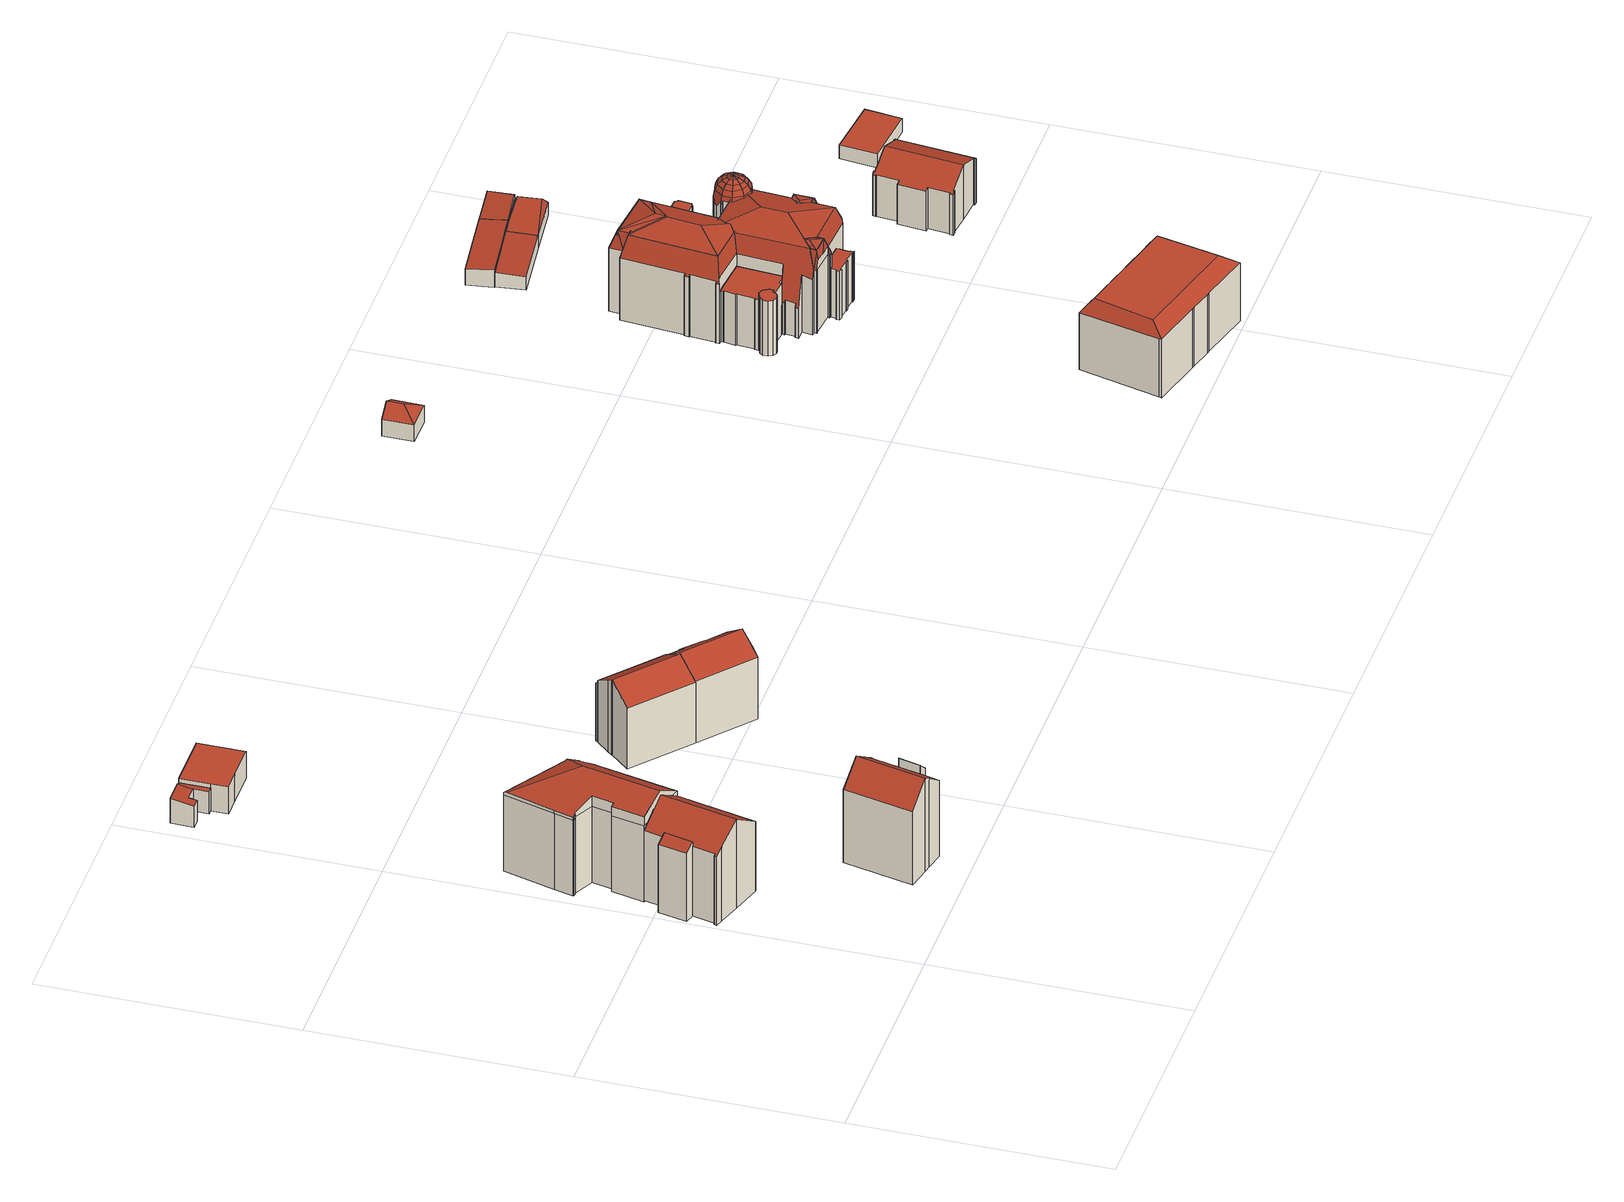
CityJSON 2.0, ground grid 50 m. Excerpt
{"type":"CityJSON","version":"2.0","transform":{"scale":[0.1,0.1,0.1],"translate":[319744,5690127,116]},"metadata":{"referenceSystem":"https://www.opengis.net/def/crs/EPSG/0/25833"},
"CityObjects":{
"building1":{"type":"Building","attributes":{"Gemeindeschluessel":14713000,"Geometrietyp2DReferenz":"3000","function":"31001_9998","roofType":"9999"},"children":["building1-1","building1-2"]},
"building1-1":{"type":"BuildingPart","attributes":{"Dachtyp_tdc":"tdcFreeFormRoof","Dachneigung":34.03,"QualitaetDacherkennung":52,"Geometrietyp2DReferenz":"3000","roofType":"5000","measuredHeight":19.31},"parents":["building1"],"geometry":[{"type":"MultiSurface","lod":"2","boundaries":[[[0,1,2,3]],[[1,4,5,2]],[[6,7,8,9]],[[7,10,11,8]],[[10,12,13,11]],[[12,14,15,13]],[[14,16,17,15]],[[16,18,19,17]],[[18,20,21,19]],[[20,0,3,21]],[[16,14,12,10]],[[10,7,6,22,4,1,0,20,18,16]],[[3,2,5,23,9,8,11,13,15,17,19,21]],[[23,5,4,22]],[[6,9,23,22]]],"semantics":{"surfaces":[{"type":"WallSurface"},{"type":"RoofSurface"},{"type":"GroundSurface"},{"type":"ClosureSurface"}],"values":[0,0,0,0,0,0,0,0,0,0,1,1,2,3,3]}}]},
"building1-2":{"type":"BuildingPart","attributes":{"Dachtyp_tdc":"tdcPolyFlatRoof","Dachneigung":33.92,"QualitaetDacherkennung":38,"Geometrietyp2DReferenz":"3000","roofType":"2100","measuredHeight":16.21},"parents":["building1"],"geometry":[{"type":"MultiSurface","lod":"2","boundaries":[[[24,5,4]],[[24,25,26,5]],[[25,27,28,26]],[[27,29,6,9,28]],[[30,29,27,25,24]],[[5,26,28,9,23]],[[22,6,29,30]],[[22,23,9,6]],[[4,22,30,24]],[[4,5,23,22]]],"semantics":{"surfaces":[{"type":"WallSurface"},{"type":"RoofSurface"},{"type":"GroundSurface"},{"type":"ClosureSurface"}],"values":[0,0,0,0,1,2,0,3,0,3]}}]},
"building2":{"type":"Building","attributes":{"Dachtyp_tdc":"tdcFreeFormRoof","Gemeindeschluessel":14713000,"Dachneigung":17.19,"QualitaetDacherkennung":21,"Geometrietyp2DReferenz":"3000","function":"31001_9998","roofType":"5000","measuredHeight":20.51},"geometry":[{"type":"MultiSurface","lod":"2","boundaries":[[[31,32,33,34]],[[32,35,36,33]],[[35,37,38,36]],[[37,39,40,38]],[[39,41,42,40]],[[41,43,44,42]],[[43,45,46,44]],[[45,47,48,46]],[[47,49,50,48]],[[49,51,52,50]],[[51,53,54,52]],[[53,55,56,54]],[[55,57,58,56]],[[57,59,60,58]],[[59,61,62,60]],[[61,63,64,62]],[[63,65,66,64]],[[65,31,34,66]],[[67,68,69,70,71,72]],[[70,73,74,75,76,77,78,79,80,81,82,71]],[[45,43,83,84,72,71,82,49,47]],[[37,67,72,84,39]],[[39,84,83,41]],[[41,83,43]],[[51,81,80,53]],[[49,82,81,51]],[[53,80,79,55]],[[55,79,78,57]],[[57,78,77,59]],[[59,77,76,61]],[[61,76,75,63]],[[65,74,73,31]],[[63,75,74,65]],[[31,73,70,69,32]],[[32,69,68,35]],[[35,68,67,37]],[[34,33,36,38,40,42,44,46,48,50,52,54,56,58,60,62,64,66]]],"semantics":{"surfaces":[{"type":"WallSurface"},{"type":"RoofSurface"},{"type":"GroundSurface"}],"values":[0,0,0,0,0,0,0,0,0,0,0,0,0,0,0,0,0,0,1,1,1,0,0,0,0,0,0,0,0,0,0,0,0,0,0,0,2]}}]},
"building3":{"type":"Building","attributes":{"Gemeindeschluessel":14713000,"Geometrietyp2DReferenz":"3000","function":"31001_9998","roofType":"9999"},"children":["building3-1","building3-2"]},
"building3-1":{"type":"BuildingPart","attributes":{"Dachtyp_tdc":"tdcGableRoof","Dachneigung":42.73,"QualitaetDacherkennung":74,"Geometrietyp2DReferenz":"3000","roofType":"3100","measuredHeight":20.35},"parents":["building3"],"geometry":[{"type":"MultiSurface","lod":"2","boundaries":[[[85,86,87,88]],[[86,89,90,87]],[[89,91,92,90]],[[91,93,94,92]],[[93,95,96,94]],[[95,97,98,96]],[[99,100,101,102]],[[100,103,104,101]],[[103,105,106,104]],[[105,107,108,106]],[[107,109,110,108]],[[109,111,112,110]],[[111,85,88,112]],[[107,105,103,100,99,97,95,93,91,89,86]],[[86,85,111,109,107]],[[88,87,90,92,94,96,98,102,101,104,106,108,110,112]],[[99,102,98,97]]],"semantics":{"surfaces":[{"type":"WallSurface"},{"type":"RoofSurface"},{"type":"GroundSurface"},{"type":"ClosureSurface"}],"values":[0,0,0,0,0,0,0,0,0,0,0,0,0,1,1,2,3]}}]},
"building3-2":{"type":"BuildingPart","attributes":{"Dachtyp_tdc":"tdcPolyFlatRoof","Dachneigung":42.06,"QualitaetDacherkennung":46,"Geometrietyp2DReferenz":"3000","roofType":"2100","measuredHeight":18.5},"parents":["building3"],"geometry":[{"type":"MultiSurface","lod":"2","boundaries":[[[113,114,101,115]],[[114,116,99,102,101]],[[117,98,97]],[[117,118,119,98]],[[118,113,115,119]],[[118,117,116,114,113]],[[115,101,102,98,119]],[[97,99,116,117]],[[97,98,102,99]]],"semantics":{"surfaces":[{"type":"WallSurface"},{"type":"RoofSurface"},{"type":"GroundSurface"},{"type":"ClosureSurface"}],"values":[0,0,0,0,0,1,2,0,3]}}]},
"building4":{"type":"Building","attributes":{"Gemeindeschluessel":14713000,"Geometrietyp2DReferenz":"3000","function":"31001_9998","roofType":"9999"},"children":["building4-1","building4-2","building4-3"]},
"building4-1":{"type":"BuildingPart","attributes":{"Dachtyp_tdc":"tdcPolyFlatRoof","Dachneigung":9.35,"QualitaetDacherkennung":81,"Geometrietyp2DReferenz":"3000","roofType":"2100","measuredHeight":5.27},"parents":["building4"],"geometry":[{"type":"MultiSurface","lod":"2","boundaries":[[[120,121,122,123,124]],[[125,126,127,128]],[[126,129,130,127]],[[129,131,132,130]],[[131,120,124,132]],[[131,129,126,125,133,121,120]],[[124,123,128,127,130,132]],[[133,122,121]],[[125,128,123,122,133]]],"semantics":{"surfaces":[{"type":"WallSurface"},{"type":"RoofSurface"},{"type":"GroundSurface"},{"type":"ClosureSurface"}],"values":[0,0,0,0,0,1,2,0,3]}}]},
"building4-2":{"type":"BuildingPart","attributes":{"Dachtyp_tdc":"tdcPolyFlatRoof","Dachneigung":0,"QualitaetDacherkennung":52,"Geometrietyp2DReferenz":"3000","roofType":"1000","measuredHeight":5.91},"parents":["building4"],"geometry":[{"type":"MultiSurface","lod":"2","boundaries":[[[134,135,136,137]],[[135,138,139,136]],[[138,140,141,142,139]],[[143,144,145,146,147]],[[144,148,149,145]],[[148,150,151,149]],[[150,152,153,151]],[[152,134,137,153]],[[152,150,148,144,143,140,138,135,134]],[[137,136,139,142,146,145,149,151,153]],[[147,141,140,143]],[[147,146,142,141]]],"semantics":{"surfaces":[{"type":"WallSurface"},{"type":"RoofSurface"},{"type":"GroundSurface"},{"type":"ClosureSurface"}],"values":[0,0,0,0,0,0,0,0,1,2,0,3]}}]},
"building4-3":{"type":"BuildingPart","attributes":{"Dachtyp_tdc":"tdcPolyFlatRoof","Dachneigung":11.39,"QualitaetDacherkennung":77,"Geometrietyp2DReferenz":"3000","roofType":"2100","measuredHeight":5.01},"parents":["building4"],"geometry":[{"type":"MultiSurface","lod":"2","boundaries":[[[141,154,155,142]],[[154,125,128,155]],[[122,156,157,123]],[[156,147,146,157]],[[147,156,122,133,125,154,141]],[[142,155,128,123,157,146]],[[123,128,125,133,122]],[[141,142,146,147]]],"semantics":{"surfaces":[{"type":"WallSurface"},{"type":"RoofSurface"},{"type":"GroundSurface"},{"type":"ClosureSurface"}],"values":[0,0,0,0,1,2,3,3]}}]},
"building5":{"type":"Building","attributes":{"Gemeindeschluessel":14713000,"Geometrietyp2DReferenz":"3000","function":"31001_9998","roofType":"9999"},"children":["building5-1","building5-2"]},
"building5-1":{"type":"BuildingPart","attributes":{"Dachtyp_tdc":"tdcGableRoof","Dachneigung":32.71,"QualitaetDacherkennung":72,"Geometrietyp2DReferenz":"3000","roofType":"3100","measuredHeight":16.3},"parents":["building5"],"geometry":[{"type":"MultiSurface","lod":"2","boundaries":[[[158,159,160,161,162]],[[159,163,164,160]],[[163,165,166,164]],[[165,167,168,166]],[[167,169,170,168]],[[169,171,172,170]],[[171,173,174,172]],[[173,175,176,177,174]],[[169,167,165,163]],[[163,159,158,175,173,171,169]],[[177,161,160,164,166,168,170,172,174]],[[162,176,175,158]],[[162,161,177,176]]],"semantics":{"surfaces":[{"type":"WallSurface"},{"type":"RoofSurface"},{"type":"GroundSurface"},{"type":"ClosureSurface"}],"values":[0,0,0,0,0,0,0,0,1,1,2,0,3]}}]},
"building5-2":{"type":"BuildingPart","attributes":{"Dachtyp_tdc":"tdcPolyFlatRoof","Dachneigung":38.03,"QualitaetDacherkennung":55,"Geometrietyp2DReferenz":"3000","roofType":"2100","measuredHeight":12.94},"parents":["building5"],"geometry":[{"type":"MultiSurface","lod":"2","boundaries":[[[176,178,179,177]],[[178,180,181,179]],[[180,182,183,181]],[[182,184,185,183]],[[184,186,187,185]],[[186,162,161,187]],[[186,184,182,180,178,176,162]],[[161,177,179,181,183,185,187]],[[176,177,161,162]]],"semantics":{"surfaces":[{"type":"WallSurface"},{"type":"RoofSurface"},{"type":"GroundSurface"},{"type":"ClosureSurface"}],"values":[0,0,0,0,0,0,1,2,3]}}]},
"building6":{"type":"Building","attributes":{"Dachtyp_tdc":"tdcFreeFormRoof","Gemeindeschluessel":14713000,"Dachneigung":36.82,"QualitaetDacherkennung":69,"Geometrietyp2DReferenz":"3000","function":"31001_9998","roofType":"5000","measuredHeight":16.46},"geometry":[{"type":"MultiSurface","lod":"2","boundaries":[[[188,189,190,191]],[[189,192,193,190]],[[192,194,195,193]],[[194,196,197,195]],[[196,198,199,197]],[[198,200,166,199]],[[200,201,160,166]],[[201,202,203,160]],[[202,204,205,203]],[[204,206,207,205]],[[206,188,191,207]],[[208,192,189,188,206,204,202,201,209]],[[198,196,194,208,209,200]],[[194,192,208]],[[201,200,209]],[[191,190,193,195,197,199,166,160,203,205,207]]],"semantics":{"surfaces":[{"type":"WallSurface"},{"type":"RoofSurface"},{"type":"GroundSurface"}],"values":[0,0,0,0,0,0,0,0,0,0,0,1,1,0,0,2]}}]},
"building7":{"type":"Building","attributes":{"Dachtyp_tdc":"tdcHipRoof","Gemeindeschluessel":14713000,"Dachneigung":31.52,"QualitaetDacherkennung":50,"Geometrietyp2DReferenz":"3000","function":"31001_9998","roofType":"3200","measuredHeight":5.62},"geometry":[{"type":"MultiSurface","lod":"2","boundaries":[[[210,211,212,213]],[[211,214,215,212]],[[214,216,217,215]],[[216,210,213,217]],[[214,211,218]],[[210,216,219]],[[211,210,219,218]],[[216,214,218,219]],[[213,212,215,217]]],"semantics":{"surfaces":[{"type":"WallSurface"},{"type":"RoofSurface"},{"type":"GroundSurface"}],"values":[0,0,0,0,1,1,1,1,2]}}]},
"building8":{"type":"Building","attributes":{"Dachtyp_tdc":"tdcCutTentRoof","Gemeindeschluessel":14713000,"Dachneigung":0.094,"QualitaetDacherkennung":71,"Geometrietyp2DReferenz":"3000","function":"31001_9998","roofType":"9999","measuredHeight":15.08},"geometry":[{"type":"MultiSurface","lod":"2","boundaries":[[[220,221,222,223]],[[221,224,225,222]],[[224,226,227,225]],[[226,228,229,227]],[[228,230,231,229]],[[230,232,233,231]],[[232,234,235,233]],[[234,236,237,235]],[[236,238,239,237]],[[238,240,241,239]],[[240,242,243,241]],[[242,244,245,243]],[[244,246,247,245]],[[246,248,249,247]],[[248,250,251,249]],[[250,252,253,251]],[[252,220,223,253]],[[228,226,224,221,220,252,254,255]],[[232,230,228,255,256]],[[250,248,246,244,242,240,238,236,234,232,256,257]],[[252,250,257,254]],[[257,256,255,254]],[[223,222,225,227,229,231,233,235,237,239,241,243,245,247,249,251,253]]],"semantics":{"surfaces":[{"type":"WallSurface"},{"type":"RoofSurface"},{"type":"GroundSurface"}],"values":[0,0,0,0,0,0,0,0,0,0,0,0,0,0,0,0,0,1,1,1,1,1,2]}}]},
"building9":{"type":"Building","attributes":{"Gemeindeschluessel":14713000,"QualitaetDacherkennung":100,"Geometrietyp2DReferenz":"3000","function":"31001_9998","roofType":"9999"},"children":["building9-1","building9-2","building9-3","building9-4","building9-5","building9-6","building9-7","building9-8","building9-9","building9-10","building9-11","building9-12","building9-13","building9-14","building9-15","building9-16"]},
"building9-1":{"type":"BuildingPart","attributes":{"Dachtyp_tdc":"tdcHipRoof","Dachneigung":14.22,"QualitaetDacherkennung":100,"Geometrietyp2DReferenz":"3000","roofType":"3200","measuredHeight":1.67},"parents":["building9"],"geometry":[{"type":"MultiSurface","lod":"2","boundaries":[[[258,259,260,261]],[[260,262,263,264,265,261]],[[266,265,264,267]],[[267,264,263]],[[258,261,265,266,268,269,270]],[[270,269,268]],[[260,259,271,262]],[[262,271,259,258,270,268,266,267,263]]],"semantics":{"surfaces":[{"type":"RoofSurface"},{"type":"ClosureSurface"}],"values":[0,0,0,1,0,1,1,1]}}]},
"building9-2":{"type":"BuildingPart","attributes":{"Dachtyp_tdc":"tdcPolyFlatRoof","Dachneigung":0,"QualitaetDacherkennung":100,"Geometrietyp2DReferenz":"3000","roofType":"1000","measuredHeight":12.01},"parents":["building9"],"geometry":[{"type":"MultiSurface","lod":"2","boundaries":[[[272,273,274,275]],[[273,276,277,274]],[[276,278,279,277]],[[278,280,281,279]],[[280,282,283,281]],[[282,284,285,283]],[[284,286,287,285]],[[286,288,289,290,287]],[[291,292,293,294]],[[295,296,297,298,299]],[[296,300,301,297]],[[300,302,303,301]],[[302,304,305,303]],[[304,272,275,305]],[[304,302,300,296,295,292,291,306,288,286,284,282,280,278,276,273,272]],[[274,277,279,281,283,285,287,290,307,308,294,293,309,298,297,301,303,305,275]],[[310,289,288,306]],[[310,307,290,289]],[[294,308,311,310,306,291]],[[308,307,310,311]],[[309,293,292,295,299,312]],[[299,298,309,312]]],"semantics":{"surfaces":[{"type":"WallSurface"},{"type":"RoofSurface"},{"type":"GroundSurface"},{"type":"ClosureSurface"}],"values":[0,0,0,0,0,0,0,0,0,0,0,0,0,0,1,2,0,3,0,3,0,3]}}]},
"building9-3":{"type":"BuildingPart","attributes":{"Dachtyp_tdc":"tdcCutTentRoof","Dachneigung":0,"QualitaetDacherkennung":100,"Geometrietyp2DReferenz":"3000","roofType":"9999","measuredHeight":17.51},"parents":["building9"],"geometry":[{"type":"MultiSurface","lod":"2","boundaries":[[[313,314,315,316]],[[317,318,319,320]],[[321,322,323,324]],[[322,325,326,323]],[[325,327,328,329,326]],[[330,331,332,333,334]],[[331,335,336,332]],[[335,337,338,336]],[[337,339,340,341,342,338]],[[343,344,345,346,347]],[[344,348,349,345]],[[348,350,351,349]],[[350,352,353,351]],[[352,354,355,353]],[[354,356,357,355]],[[356,358,359,357]],[[358,360,361,359]],[[360,362,363,361]],[[364,365,366,367,366]],[[368,369,370,371]],[[369,372,373,370]],[[372,313,316,373]],[[337,335,331,330,327,325,322,321,318,317,258,266]],[[368,365,364,374,375,362,360,358,356,354,352,350,348,344,343,263,262,260]],[[317,376,314,313,372,369,368,260,259,258]],[[316,315,377,320,319,324,323,326,329,333,332,336,338,342,346,345,349,351,353,355,357,359,361,363,378,367,379,371,370,373]],[[320,377,376,317]],[[377,315,314,376]],[[321,324,319,318]],[[333,329,328,334]],[[328,327,330,334]],[[346,342,341,380,381,382,347]],[[383,384,385,340,339,386]],[[343,347,382,383,386]],[[380,341,340,385,381]],[[383,382,381,385,384]],[[378,363,362,375]],[[366,374,364]],[[367,378,375,374,366]],[[371,379,387,366,365,368]],[[379,367,366,387]],[[339,337,266,267,386]],[[343,386,267,263]],[[271,259,260,262]],[[266,258,259,271,262,263,267]]],"semantics":{"surfaces":[{"type":"WallSurface"},{"type":"RoofSurface"},{"type":"GroundSurface"},{"type":"ClosureSurface"}],"values":[0,0,0,0,0,0,0,0,0,0,0,0,0,0,0,0,0,0,0,0,0,0,1,1,1,2,0,3,3,0,3,0,0,3,3,3,3,0,3,0,3,1,3,3,3]}}]},
"building9-4":{"type":"BuildingPart","attributes":{"Dachtyp_tdc":"tdcCutTentRoof","Dachneigung":0,"QualitaetDacherkennung":100,"Geometrietyp2DReferenz":"3000","roofType":"9999","measuredHeight":17.72},"parents":["building9"],"geometry":[{"type":"MultiSurface","lod":"2","boundaries":[[[388,389,390,391]],[[389,392,393,390]],[[392,394,395,393]],[[394,396,397,395]],[[396,398,399,397]],[[398,400,401,399]],[[400,402,403,401]],[[402,404,405,403]],[[404,406,407,405]],[[408,409,410,411,412]],[[409,413,414,410]],[[413,415,416,414]],[[415,417,418,416]],[[419,420,421,422,423,424]],[[420,425,426,421]],[[425,427,428,426]],[[427,429,430,428]],[[429,431,432,430]],[[431,433,434,432]],[[433,435,436,434]],[[435,437,438,436]],[[437,439,438]],[[439,440,441,438]],[[440,388,391,441]],[[417,415,413,409,408,442,406,404,402,400,398,396,394,443,259,271]],[[444,417,271,262,445]],[[437,435,433,431,429,427,425,420,419,444,445,446]],[[394,392,389,388,440,439,437,446,443]],[[391,390,393,395,397,399,401,403,405,407,411,410,414,416,418,447,422,421,426,428,430,432,434,436,438,441]],[[411,407,406,442,448,412]],[[412,448,442,408]],[[447,418,417,444,449,450,387,379,451,452]],[[449,452,451,450]],[[450,451,379,387]],[[419,424,449,444]],[[423,422,447,452]],[[424,423,452,449]],[[271,259,260,262]],[[259,443,446,445,262,260]]],"semantics":{"surfaces":[{"type":"WallSurface"},{"type":"RoofSurface"},{"type":"GroundSurface"},{"type":"ClosureSurface"}],"values":[0,0,0,0,0,0,0,0,0,0,0,0,0,0,0,0,0,0,0,0,0,0,0,0,1,1,1,1,2,0,3,0,3,3,0,0,3,3,3]}}]},
"building9-5":{"type":"BuildingPart","attributes":{"Dachtyp_tdc":"tdcCutGableHipRoof","Dachneigung":74.22,"QualitaetDacherkennung":100,"Geometrietyp2DReferenz":"3000","roofType":"9999","measuredHeight":17.38},"parents":["building9"],"geometry":[{"type":"MultiSurface","lod":"2","boundaries":[[[453,454,455,456,457]],[[454,458,459,455]],[[458,460,461,459]],[[460,462,463,461]],[[462,464,465,463]],[[464,343,347,465]],[[466,386,267]],[[386,466,467]],[[468,469,466,470]],[[469,471,472,473,453,467,466]],[[343,470,263]],[[464,474,475,468,470,343]],[[470,466,267,263]],[[460,471,469,468,475,462]],[[462,475,474,464]],[[453,473,454]],[[454,473,472,458]],[[458,472,471,460]],[[476,456,455,459,461,463,465,347,382]],[[457,477,467,453]],[[457,456,476,477]],[[343,386,383,382,347]],[[477,383,386,467]],[[477,476,382,383]],[[343,263,267,386]]],"semantics":{"surfaces":[{"type":"WallSurface"},{"type":"RoofSurface"},{"type":"GroundSurface"},{"type":"ClosureSurface"}],"values":[0,0,0,0,0,0,1,1,1,1,1,1,1,0,0,0,0,0,2,0,3,3,0,3,3]}}]},
"building9-6":{"type":"BuildingPart","attributes":{"Dachtyp_tdc":"tdcPolyFlatRoof","Dachneigung":0,"QualitaetDacherkennung":100,"Geometrietyp2DReferenz":"3000","roofType":"1000","measuredHeight":5.99},"parents":["building9"],"geometry":[{"type":"MultiSurface","lod":"2","boundaries":[[[340,478,479,341]],[[478,480,481,479]],[[480,482,483,481]],[[482,484,485,483]],[[484,486,487,488,485]],[[486,484,482,480,478,340,385]],[[380,341,479,481,483,485,488]],[[341,380,381,385,340]],[[380,488,487,381]],[[487,486,385,381]]],"semantics":{"surfaces":[{"type":"WallSurface"},{"type":"RoofSurface"},{"type":"GroundSurface"},{"type":"ClosureSurface"}],"values":[0,0,0,0,0,1,2,3,0,3]}}]},
"building9-7":{"type":"BuildingPart","attributes":{"Dachtyp_tdc":"tdcCutGableHipRoof","Dachneigung":0,"QualitaetDacherkennung":100,"Geometrietyp2DReferenz":"3000","roofType":"9999","measuredHeight":17.51},"parents":["building9"],"geometry":[{"type":"MultiSurface","lod":"2","boundaries":[[[489,443,490,491]],[[443,492,493,490]],[[492,494,495,493]],[[494,496,497,495]],[[496,498,499,497]],[[498,500,501,499]],[[500,502,503,501]],[[502,504,505,503]],[[504,506,507,505]],[[506,508,509,507]],[[508,510,511,509]],[[510,512,513,511]],[[512,514,515,513]],[[514,489,491,515]],[[494,516,496]],[[516,494,492]],[[512,510,508,516,517]],[[508,506,504,502,500,498,496,516]],[[514,512,517]],[[489,514,517,443]],[[517,516,492,443]],[[491,490,493,495,497,499,501,503,505,507,509,511,513,515]]],"semantics":{"surfaces":[{"type":"WallSurface"},{"type":"RoofSurface"},{"type":"GroundSurface"}],"values":[0,0,0,0,0,0,0,0,0,0,0,0,0,0,1,1,1,1,1,1,1,2]}}]},
"building9-8":{"type":"BuildingPart","attributes":{"Dachtyp_tdc":"tdcHipAndGableRoof","Dachneigung":13.11,"QualitaetDacherkennung":100,"Geometrietyp2DReferenz":"3000","roofType":"5000","measuredHeight":17.89},"parents":["building9"],"geometry":[{"type":"MultiSurface","lod":"2","boundaries":[[[267,466,518,519]],[[466,470,520,518]],[[470,263,521,520]],[[263,267,519,521]],[[470,466,522]],[[466,267,264,522]],[[263,470,522,264]],[[519,518,520,521]],[[267,263,264]]],"semantics":{"surfaces":[{"type":"WallSurface"},{"type":"RoofSurface"},{"type":"GroundSurface"},{"type":"ClosureSurface"}],"values":[0,0,0,0,1,1,1,2,3]}}]},
"building9-9":{"type":"BuildingPart","attributes":{"Dachtyp_tdc":"tdcHipAndGableRoof","Dachneigung":16.85,"QualitaetDacherkennung":100,"Geometrietyp2DReferenz":"3000","roofType":"5000","measuredHeight":19.12},"parents":["building9"],"geometry":[{"type":"MultiSurface","lod":"2","boundaries":[[[492,516,523,493]],[[516,517,524,523]],[[517,443,490,524]],[[443,492,493,490]],[[517,516,525]],[[516,526,525]],[[526,516,492]],[[525,443,517]],[[443,525,526]],[[493,523,524,490]],[[492,443,526]]],"semantics":{"surfaces":[{"type":"WallSurface"},{"type":"RoofSurface"},{"type":"GroundSurface"},{"type":"ClosureSurface"}],"values":[0,0,0,0,1,1,1,1,1,2,3]}}]},
"building9-10":{"type":"BuildingPart","attributes":{"Dachtyp_tdc":"tdcPolyFlatRoof","Dachneigung":0,"QualitaetDacherkennung":100,"Geometrietyp2DReferenz":"3000","roofType":"1000","measuredHeight":17.36},"parents":["building9"],"geometry":[{"type":"MultiSurface","lod":"2","boundaries":[[[527,528,529,530]],[[528,531,532,529]],[[531,533,534,532]],[[533,535,536,534]],[[535,537,538,536]],[[537,539,540,538]],[[539,541,542,540]],[[541,543,544,542]],[[543,545,546,544]],[[545,547,548,546]],[[547,549,408,412,548]],[[550,551,552,448,442]],[[551,553,554,552]],[[553,527,530,554]],[[553,551,550,549,547,545,543,541,539,537,535,533,531,528,527]],[[529,532,534,536,538,540,542,544,546,548,412,448,552,554,530]],[[442,408,549,550]],[[448,412,408,442]]],"semantics":{"surfaces":[{"type":"WallSurface"},{"type":"RoofSurface"},{"type":"GroundSurface"},{"type":"ClosureSurface"}],"values":[0,0,0,0,0,0,0,0,0,0,0,0,0,0,1,2,0,3]}}]},
"building9-11":{"type":"BuildingPart","attributes":{"Dachtyp_tdc":"tdcFreeFormRoof","Dachneigung":80.65,"QualitaetDacherkennung":100,"Geometrietyp2DReferenz":"3000","roofType":"5000","measuredHeight":21.25},"parents":["building9"],"geometry":[{"type":"MultiSurface","lod":"2","boundaries":[[[555,556,557,558]],[[556,559,560,557]],[[559,561,562,560]],[[561,563,564,562]],[[563,565,566,564]],[[565,567,568,566]],[[567,569,570,568]],[[569,571,572,570]],[[571,573,574,572]],[[573,575,576,574]],[[575,577,578,576]],[[577,579,321,324,580,578]],[[581,582,583,584]],[[582,585,586,583]],[[585,587,588,586]],[[587,589,590,588]],[[589,591,592,590]],[[591,593,594,592]],[[593,595,596,594]],[[595,597,596]],[[597,598,599,596]],[[598,600,601,599]],[[600,602,603,601]],[[602,604,605,603]],[[604,606,607,605]],[[606,608,609,607]],[[608,610,611,609]],[[610,612,613,611]],[[612,614,615,613]],[[614,616,617,615]],[[616,618,619,617]],[[618,620,621,619]],[[620,555,558,621]],[[622,623,624]],[[622,624,625]],[[622,625,626]],[[622,626,627]],[[622,627,628]],[[622,628,629]],[[622,629,630]],[[622,630,631]],[[622,631,632]],[[622,632,623]],[[623,633,634,624]],[[624,634,635,625]],[[625,635,636,626]],[[626,636,637,627]],[[627,637,638,628]],[[628,638,639,629]],[[629,639,640,630]],[[630,640,641,631]],[[631,641,642,632]],[[632,642,633,623]],[[633,643,644,634]],[[634,644,645,635]],[[635,645,646,636]],[[636,646,647,637]],[[637,647,648,638]],[[638,648,649,639]],[[639,649,650,640]],[[640,650,651,641]],[[641,651,652,642]],[[642,652,643,633]],[[614,612,610,653,644,643]],[[644,653,654,645]],[[645,654,655,646]],[[646,655,656,647]],[[647,656,657,648]],[[648,657,658,649]],[[577,575,650,649,658]],[[575,573,571,651,650]],[[571,569,659,652,651]],[[616,614,643,652,659]],[[610,608,606,604,653]],[[604,602,600,598,597,654,653]],[[597,595,593,591,589,587,655,654]],[[587,585,656,655]],[[585,582,657,656]],[[582,581,658,657]],[[581,579,577,658]],[[569,567,565,563,561,559,659]],[[559,556,555,620,618,616,659]],[[558,557,560,562,564,566,568,570,572,574,576,578,580,584,583,586,588,590,592,594,596,599,601,603,605,607,609,611,613,615,617,619,621]],[[584,580,324,319,318,321,579,581]],[[319,324,321,318]]],"semantics":{"surfaces":[{"type":"WallSurface"},{"type":"RoofSurface"},{"type":"GroundSurface"},{"type":"ClosureSurface"}],"values":[0,0,0,0,0,0,0,0,0,0,0,0,0,0,0,0,0,0,0,0,0,0,0,0,0,0,0,0,0,0,0,0,0,1,1,1,1,1,1,1,1,1,1,1,1,1,1,1,1,1,1,1,1,1,1,1,1,1,1,1,1,1,1,1,1,1,1,1,1,1,1,1,1,1,1,1,1,1,1,1,1,1,2,0,3]}}]},
"building9-12":{"type":"BuildingPart","attributes":{"Dachtyp_tdc":"tdcHipAndGableRoof","Dachneigung":3.47,"QualitaetDacherkennung":100,"Geometrietyp2DReferenz":"3000","roofType":"5000","measuredHeight":17.87},"parents":["building9"],"geometry":[{"type":"MultiSurface","lod":"2","boundaries":[[[270,660,661,662]],[[660,663,664,661]],[[663,268,665,664]],[[268,270,662,665]],[[663,660,666]],[[660,270,269,666]],[[663,666,269,268]],[[662,661,664,665]],[[269,270,268]]],"semantics":{"surfaces":[{"type":"WallSurface"},{"type":"RoofSurface"},{"type":"GroundSurface"},{"type":"ClosureSurface"}],"values":[0,0,0,0,1,1,1,2,3]}}]},
"building9-13":{"type":"BuildingPart","attributes":{"Dachtyp_tdc":"tdcPolyFlatRoof","Dachneigung":0,"QualitaetDacherkennung":100,"Geometrietyp2DReferenz":"3000","roofType":"1000","measuredHeight":11.07},"parents":["building9"],"geometry":[{"type":"MultiSurface","lod":"2","boundaries":[[[387,450,449,424,667,668,669,670,671,672,673,674,289,310,311,675,312,299,676,677,374,366]],[[378,363,678,679,680,681,682,683,684,685,686,687,688,689,690,691,423,452,451,379,367]],[[676,299,298,678,363,362]],[[312,675,680,679,309]],[[675,311,308,681,680]],[[289,674,684,683,290]],[[674,673,685,684]],[[673,672,686,685]],[[672,671,687,686]],[[671,670,688,687]],[[670,669,689,688]],[[669,668,690,689]],[[668,667,691,690]],[[667,424,423,691]],[[451,452,449,450]],[[379,451,450,387]],[[367,379,387,366]],[[375,374,677]],[[367,366,374,375,378]],[[362,375,677,676]],[[378,375,362,363]],[[679,678,298,309]],[[309,298,299,312]],[[682,681,308,307]],[[307,308,311,310]],[[683,682,307,290]],[[290,307,310,289]],[[452,423,424,449]]],"semantics":{"surfaces":[{"type":"RoofSurface"},{"type":"GroundSurface"},{"type":"WallSurface"},{"type":"ClosureSurface"}],"values":[0,1,2,2,2,2,2,2,2,2,2,2,2,2,3,3,3,2,3,2,3,2,3,2,3,2,3,3]}}]},
"building9-14":{"type":"BuildingPart","attributes":{"Dachtyp_tdc":"tdcCutGableHipRoof","Dachneigung":75.04,"QualitaetDacherkennung":100,"Geometrietyp2DReferenz":"3000","roofType":"9999","measuredHeight":17.41},"parents":["building9"],"geometry":[{"type":"MultiSurface","lod":"2","boundaries":[[[692,693,694,695]],[[693,696,697,694]],[[696,698,699,697]],[[698,268,665,699]],[[268,270,662,665]],[[270,330,334,662]],[[700,701,702,328,327]],[[701,703,704,702]],[[703,705,706,704]],[[705,707,708,706]],[[707,709,710,708]],[[709,711,712,710]],[[711,713,714,712]],[[713,715,716,714]],[[715,717,716]],[[717,718,719,716]],[[718,720,721,719]],[[720,692,695,721]],[[703,701,270,660]],[[701,700,330,270]],[[709,707,705,703,660,663]],[[717,715,713,711,709,663]],[[698,696,693,663,268]],[[693,692,720,718,717,663]],[[663,660,270,268]],[[695,694,697,699,665,662,334,328,702,704,706,708,710,712,714,716,719,721]],[[327,330,700]],[[327,328,334,330]]],"semantics":{"surfaces":[{"type":"WallSurface"},{"type":"RoofSurface"},{"type":"GroundSurface"},{"type":"ClosureSurface"}],"values":[0,0,0,0,0,0,0,0,0,0,0,0,0,0,0,0,0,0,1,1,1,1,1,1,1,2,0,3]}}]},
"building9-15":{"type":"BuildingPart","attributes":{"Dachtyp_tdc":"tdcPolyFlatRoof","Dachneigung":0,"QualitaetDacherkennung":100,"Geometrietyp2DReferenz":"3000","roofType":"1000","measuredHeight":10.61},"parents":["building9"],"geometry":[{"type":"MultiSurface","lod":"2","boundaries":[[[722,723,724,725]],[[723,726,727,724]],[[726,728,729,727]],[[728,730,731,729]],[[730,732,733,731]],[[732,734,735,733]],[[734,736,737,735]],[[736,738,739,737]],[[738,740,741,739]],[[740,742,743,741]],[[742,744,745,743]],[[744,746,747,745]],[[746,748,749,747]],[[748,750,751,749]],[[750,752,753,751]],[[752,457,456,753]],[[754,755,756,487,486]],[[755,757,758,756]],[[757,722,725,758]],[[757,755,754,384,383,477,457,752,750,748,746,744,742,740,738,736,734,732,730,728,726,723,722]],[[725,724,727,729,731,733,735,737,739,741,743,745,747,749,751,753,456,476,382,381,487,756,758]],[[476,456,457,477]],[[382,476,477,383]],[[381,382,383,384,385]],[[486,385,384,754]],[[486,487,381,385]]],"semantics":{"surfaces":[{"type":"WallSurface"},{"type":"RoofSurface"},{"type":"GroundSurface"},{"type":"ClosureSurface"}],"values":[0,0,0,0,0,0,0,0,0,0,0,0,0,0,0,0,0,0,0,1,2,3,3,3,0,3]}}]},
"building9-16":{"type":"BuildingPart","attributes":{"Dachtyp_tdc":"tdcHipRoof","Dachneigung":17.05,"QualitaetDacherkennung":100,"Geometrietyp2DReferenz":"3000","roofType":"3200","measuredHeight":1.67},"parents":["building9"],"geometry":[{"type":"MultiSurface","lod":"2","boundaries":[[[445,262,271,759]],[[446,445,759,760]],[[271,259,443,526,760,759]],[[446,760,526,492]],[[492,526,443]],[[271,262,260,259]],[[259,260,262,445,446,492,443]]],"semantics":{"surfaces":[{"type":"RoofSurface"},{"type":"ClosureSurface"}],"values":[0,0,0,0,1,1,1]}}]},
"building10":{"type":"Building","attributes":{"Dachtyp_tdc":"tdcPolyFlatRoof","Gemeindeschluessel":14713000,"Dachneigung":3.25,"QualitaetDacherkennung":56,"Geometrietyp2DReferenz":"3000","function":"31001_9998","roofType":"2100","measuredHeight":3.2},"geometry":[{"type":"MultiSurface","lod":"2","boundaries":[[[761,762,763,764]],[[762,765,766,763]],[[765,767,768,766]],[[767,769,770,768]],[[769,761,764,770]],[[769,767,765,762,761]],[[764,763,766,768,770]]],"semantics":{"surfaces":[{"type":"WallSurface"},{"type":"RoofSurface"},{"type":"GroundSurface"}],"values":[0,0,0,0,0,1,2]}}]},
"building11":{"type":"Building","attributes":{"Dachtyp_tdc":"tdcPolyFlatRoof","Gemeindeschluessel":14713000,"Dachneigung":3.35,"QualitaetDacherkennung":67,"Geometrietyp2DReferenz":"3000","function":"31001_9998","roofType":"2100","measuredHeight":3.77},"geometry":[{"type":"MultiSurface","lod":"2","boundaries":[[[771,772,773,774]],[[772,775,776,773]],[[775,777,778,776]],[[777,779,780,778]],[[779,781,782,780]],[[781,783,784,782]],[[783,771,774,784]],[[783,781,779,777,775,772,771]],[[774,773,776,778,780,782,784]]],"semantics":{"surfaces":[{"type":"WallSurface"},{"type":"RoofSurface"},{"type":"GroundSurface"}],"values":[0,0,0,0,0,0,0,1,2]}}]},
"building12":{"type":"Building","attributes":{"Dachtyp_tdc":"tdcFreeFormRoof","Gemeindeschluessel":14713000,"Dachneigung":10.17,"QualitaetDacherkennung":18,"Geometrietyp2DReferenz":"3000","function":"31001_9998","roofType":"5000","measuredHeight":4.42},"geometry":[{"type":"MultiSurface","lod":"2","boundaries":[[[785,786,787,768]],[[786,788,789,787]],[[788,790,791,789]],[[790,792,793,791]],[[792,794,770,793]],[[794,785,768,770]],[[795,788,786,796]],[[792,797,798,794]],[[798,795,796,785,794]],[[798,797,790,788,795]],[[786,785,796]],[[792,790,797]],[[768,787,789,791,793,770]]],"semantics":{"surfaces":[{"type":"WallSurface"},{"type":"RoofSurface"},{"type":"GroundSurface"}],"values":[0,0,0,0,0,0,1,1,1,1,0,0,2]}}]},
"building13":{"type":"Building","attributes":{"Dachtyp_tdc":"tdcPolyFlatRoof","Gemeindeschluessel":14713000,"Dachneigung":3.73,"QualitaetDacherkennung":52,"Geometrietyp2DReferenz":"3000","function":"31001_9998","roofType":"2100","measuredHeight":3.78},"geometry":[{"type":"MultiSurface","lod":"2","boundaries":[[[799,800,801,776]],[[800,802,803,801]],[[802,779,780,803]],[[779,777,778,780]],[[777,799,776,778]],[[777,779,802,800,799]],[[776,801,803,780,778]]],"semantics":{"surfaces":[{"type":"WallSurface"},{"type":"RoofSurface"},{"type":"GroundSurface"}],"values":[0,0,0,0,0,1,2]}}]},
"building14":{"type":"Building","attributes":{"Dachtyp_tdc":"tdcGableRoof","Gemeindeschluessel":14713000,"Dachneigung":29.4,"QualitaetDacherkennung":44,"Geometrietyp2DReferenz":"3000","function":"31001_9998","roofType":"3100","measuredHeight":11.84},"geometry":[{"type":"MultiSurface","lod":"2","boundaries":[[[804,805,806,807]],[[805,808,809,806]],[[808,810,811,809]],[[810,812,813,811]],[[812,814,815,813]],[[814,816,817,815]],[[816,818,819,817]],[[818,820,821,819]],[[820,822,823,821]],[[822,824,825,823]],[[824,826,827,825]],[[826,828,829,827]],[[828,830,831,829]],[[830,832,833,831]],[[832,834,835,833]],[[834,836,837,835]],[[836,838,839,837]],[[838,840,841,839]],[[840,842,843,841]],[[842,844,845,843]],[[844,846,847,845]],[[846,848,849,847]],[[848,850,851,849]],[[850,852,853,851]],[[852,854,855,853]],[[854,804,807,855]],[[850,848,846,844,842,840,838,836,834,832]],[[832,830,828,826,824,822,820,818,816,814,812,810,808,805,804,854,852,850]],[[807,806,809,811,813,815,817,819,821,823,825,827,829,831,833,835,837,839,841,843,845,847,849,851,853,855]]],"semantics":{"surfaces":[{"type":"WallSurface"},{"type":"RoofSurface"},{"type":"GroundSurface"}],"values":[0,0,0,0,0,0,0,0,0,0,0,0,0,0,0,0,0,0,0,0,0,0,0,0,0,0,1,1,2]}}]},
"building15":{"type":"Building","attributes":{"Dachtyp_tdc":"tdcPolyFlatRoof","Gemeindeschluessel":14713000,"Dachneigung":0,"QualitaetDacherkennung":82,"Geometrietyp2DReferenz":"3000","function":"31001_9998","roofType":"1000","measuredHeight":2.93},"geometry":[{"type":"MultiSurface","lod":"2","boundaries":[[[856,857,858,859]],[[857,860,861,858]],[[860,862,863,861]],[[862,856,859,863]],[[862,860,857,856]],[[859,858,861,863]]],"semantics":{"surfaces":[{"type":"WallSurface"},{"type":"RoofSurface"},{"type":"GroundSurface"}],"values":[0,0,0,0,1,2]}}]}
},
"vertices":[
[8,390,160],[11,389,162],[11,389,10],[8,390,10],[21,434,162],[21,434,10],[33,490,162],[43,530,162],[43,530,10],[33,490,10],[102,517,203],[102,517,10],[161,503,162],[161,503,10],[125,348,162],[125,348,10],[67,366,203],[67,366,10],[22,380,171],[22,380,10],[6,385,160],[6,385,10],[34,490,162],[34,490,10],
[21,434,172],[2,439,159],[2,439,10],[14,495,159],[14,495,10],[33,490,172],[34,490,172],
[35,693,172],[63,795,172],[63,795,6],[35,693,6],[164,710,172],[164,710,6],[169,710,172],[169,710,6],[188,693,172],[188,693,6],[188,689,172],[188,689,6],[197,666,172],[197,666,6],[196,661,172],[196,661,6],[190,636,172],[190,636,6],[161,503,172],[161,503,6],[43,530,172],[43,530,6],[57,594,172],[57,594,6],[65,592,172],[65,592,6],[74,635,172],[74,635,6],[33,655,172],[33,655,6],[31,653,172],[31,653,6],[28,654,172],[28,654,6],[25,655,172],[25,655,6],[169,710,194],[164,710,195],[63,795,178],[61,789,180],[136,670,211],[170,708,195],[35,693,179],[25,655,178],[28,654,180],[31,653,180],[33,655,181],[74,635,195],[65,592,195],[57,594,192],[43,530,192],[101,517,211],[188,689,181],[188,693,182],
[248,220,178],[291,211,218],[291,211,15],[248,220,15],[339,200,184],[339,200,15],[342,199,182],[342,199,15],[341,197,182],[341,197,15],[341,193,181],[341,193,15],[330,144,181],[330,144,15],[320,101,181],[320,100,181],[320,100,15],[320,101,15],[311,63,181],[311,63,15],[275,71,208],[275,71,15],[260,74,218],[260,74,15],[214,84,175],[214,84,15],[245,221,175],[245,221,15],
[338,97,182],[320,100,199],[338,97,15],[320,101,200],[330,144,200],[348,140,182],[348,140,15],
[36,1403,60],[82,1403,60],[82,1403,55],[82,1403,7],[36,1403,7],[82,1374,55],[55,1374,55],[55,1374,7],[82,1374,7],[55,1358,52],[55,1358,7],[35,1358,52],[35,1358,7],[82,1376,55],
[203,1311,66],[131,1311,66],[131,1311,7],[203,1311,7],[91,1311,66],[91,1311,7],[91,1344,66],[91,1344,57],[91,1344,7],[91,1403,66],[105,1403,66],[105,1403,7],[91,1403,7],[91,1403,57],[133,1403,66],[133,1403,7],[188,1403,66],[188,1403,7],[203,1403,66],[203,1403,7],
[81,1344,55],[81,1344,7],[87,1403,56],[87,1403,7],
[563,678,140],[594,651,140],[594,651,6],[563,678,6],[563,678,136],[563,615,170],[563,615,6],[531,577,138],[531,577,6],[421,672,138],[421,672,6],[454,709,170],[454,709,6],[454,710,169],[454,710,6],[461,718,163],[461,718,6],[485,745,140],[485,745,136],[485,745,6],
[488,749,132],[488,749,6],[492,745,132],[492,745,6],[521,720,132],[521,720,6],[530,731,121],[530,731,6],[575,692,121],[575,692,6],
[676,609,121],[666,596,134],[666,596,6],[676,609,6],[698,568,134],[698,568,6],[646,508,153],[646,508,6],[635,495,143],[635,495,6],[632,492,140],[632,492,6],[531,577,140],[594,651,138],[598,655,134],[598,655,6],[629,628,134],[629,628,6],[641,640,121],[641,640,6],[666,531,171],[565,617,171],
[1309,1366,57],[1308,1306,57],[1308,1306,19],[1309,1366,19],[1248,1307,55],[1248,1307,19],[1248,1367,55],[1248,1367,19],[1278,1334,75],[1278,1367,75],
[1918,36,136],[1914,37,136],[1914,37,9],[1918,36,9],[1869,49,137],[1869,49,9],[1864,50,137],[1864,50,9],[1760,77,137],[1760,77,9],[1761,82,136],[1761,82,9],[1802,241,132],[1802,241,9],[1894,218,131],[1894,218,9],[1907,215,131],[1907,215,9],[1911,214,131],[1911,214,9],[1914,213,131],[1914,213,9],[1956,202,131],[1956,202,9],[1960,202,131],[1960,202,9],[2025,185,131],[2025,185,9],[2030,184,131],[2030,184,9],[2065,175,131],[2065,175,9],[2023,9,136],[2023,9,9],[2003,43,159],[1783,99,159],[1816,217,159],[2029,163,159],
[1919,904,193],[1818,911,193],[1787,913,193],[1848,843,210],[1784,873,193],[1775,731,193],[1794,748,198],[1845,792,210],[1906,722,193],[1811,728,193],[1909,768,193],[1893,788,198],[1912,804,193],[1814,870,193],
[1676,769,140],[1671,777,140],[1671,777,20],[1676,769,20],[1671,787,140],[1671,787,20],[1672,788,140],[1672,788,20],[1675,793,140],[1675,793,20],[1676,794,140],[1676,794,20],[1677,794,140],[1677,794,20],[1685,798,140],[1685,798,20],[1685,799,140],[1685,799,129],[1685,799,20],[1701,796,140],[1707,786,140],[1707,786,20],[1701,796,20],[1706,777,140],[1702,778,140],[1702,778,20],[1706,777,20],[1706,777,129],[1698,770,140],[1698,770,20],[1691,766,140],[1691,766,20],[1683,765,140],[1683,765,20],[1690,800,140],[1690,800,20],[1691,800,20],[1707,781,20],[1690,800,129],[1691,800,129],[1707,781,129],
[1868,912,178],[1869,919,156],[1869,919,18],[1868,912,18],[1931,915,156],[1929,888,156],[1929,888,18],[1931,915,18],[1932,892,147],[1924,817,156],[1924,817,18],[1932,892,18],[1935,818,120],[1935,818,18],[1935,815,120],[1935,815,19],[1935,815,18],[1924,816,156],[1920,759,156],[1920,759,18],[1924,816,18],[1924,816,19],[1918,759,163],[1918,759,18],[1914,713,167],[1914,713,18],[1913,710,156],[1913,710,79],[1913,710,19],[1913,710,18],[1762,720,156],[1757,720,138],[1757,720,18],[1762,720,18],[1762,720,20],[1760,741,143],[1760,741,18],[1741,741,82],[1741,741,18],[1742,748,83],[1742,748,18],[1744,748,91],[1744,748,18],[1746,768,93],[1746,768,18],[1744,768,87],[1744,768,18],[1745,773,88],[1745,773,18],[1743,773,82],[1743,773,18],[1766,777,155],[1766,777,156],[1766,777,129],[1766,777,18],[1777,926,156],[1821,923,156],[1821,923,18],[1777,926,18],[1821,917,173],[1821,917,18],[1758,777,129],[1744,778,82],[1870,919,156],[1870,919,18],[1744,778,18],[1772,865,18],[1877,712,19],[1877,712,20],[1822,716,20],[1822,716,126],[1877,712,126],[1877,712,79],[1822,716,156],[1772,865,129],
[1730,1060,155],[1730,1059,156],[1730,1059,16],[1730,1060,16],[1842,1048,156],[1842,1048,16],[1841,1046,167],[1841,1046,16],[1840,1035,167],[1840,1035,16],[1842,1035,162],[1842,1035,16],[1841,1028,162],[1841,1028,16],[1840,1029,166],[1840,1029,16],[1837,1002,167],[1837,1002,16],[1841,1001,156],[1841,1001,16],[1837,966,156],[1826,967,187],[1826,967,16],[1837,966,16],[1837,966,20],[1821,917,188],[1821,917,16],[1833,916,156],[1833,916,16],[1827,860,156],[1827,860,16],[1688,873,145],[1688,879,145],[1688,879,16],[1688,873,16],[1688,873,18],[1688,873,129],[1690,878,150],[1690,878,16],[1695,929,151],[1695,929,16],[1693,929,146],[1693,929,16],[1694,939,146],[1694,939,16],[1696,938,151],[1696,938,16],[1708,1062,151],[1708,1062,16],[1710,1061,156],[1710,1061,16],[1710,1061,155],[1723,1060,155],[1723,1060,16],[1838,967,156],[1831,1041,193],[1691,873,156],[1706,880,193],[1723,1051,193],[1691,873,16],[1838,967,20],[1691,873,129],[1696,872,129],[1696,872,18],[1691,873,18],
[1816,704,156],[1816,705,156],[1816,705,20],[1816,704,20],[1816,704,126],[1813,705,156],[1813,705,20],[1814,709,156],[1814,709,20],[1762,714,156],[1762,714,20],[1762,713,156],[1762,713,20],[1810,715,193],[1821,704,156],[1768,713,178],[1788,711,176],[1773,717,193],[1814,709,173],[1813,705,159],[1816,705,158],[1762,713,157],[1762,714,157],[1821,704,20],[1821,704,126],
[1913,704,79],[1913,704,19],[1907,705,79],[1907,705,19],[1907,706,79],[1907,706,19],[1877,710,79],[1877,710,19],[1877,705,79],[1877,705,20],[1877,705,19],
[1841,1046,166],[1831,1041,18],[1841,1046,18],[1729,1051,193],[1729,1051,18],[1723,1060,156],[1723,1060,18],[1725,1087,156],[1725,1087,18],[1737,1086,156],[1737,1086,18],[1798,1079,158],[1798,1079,18],[1798,1080,156],[1798,1080,18],[1804,1079,156],[1804,1079,18],[1804,1078,159],[1804,1078,18],[1837,1075,160],[1837,1075,18],[1844,1074,160],[1844,1074,18],[1844,1072,166],[1844,1072,18],[1842,1052,166],[1842,1052,18],[1731,1073,193],[1833,1063,193],
[1810,715,19],[1811,728,19],[1773,717,19],[1775,731,19],[1793,736,198],
[1731,1073,18],[1833,1063,18],[1778,1017,209],[1776,996,209],
[1841,1001,193],[1842,1001,193],[1842,1001,20],[1841,1001,20],[1843,1001,193],[1843,1001,20],[1844,1001,193],[1844,1001,20],[1845,999,193],[1845,999,20],[1848,995,193],[1848,995,20],[1849,994,193],[1849,994,20],[1846,971,193],[1846,971,20],[1846,970,193],[1846,970,20],[1841,967,193],[1841,967,20],[1840,966,193],[1840,966,20],[1837,966,193],[1838,967,193],[1824,968,193],[1824,968,20],[1827,1002,193],[1827,1002,20],
[1920,940,190],[1920,939,192],[1920,939,15],[1920,940,15],[1925,936,202],[1925,936,15],[1928,933,192],[1928,933,15],[1930,932,189],[1930,932,15],[1931,928,192],[1931,928,15],[1935,920,200],[1935,920,15],[1935,919,203],[1935,919,15],[1935,918,205],[1935,918,15],[1934,906,206],[1934,906,15],[1933,898,206],[1933,898,15],[1932,895,203],[1932,895,15],[1932,892,192],[1932,892,15],[1922,880,192],[1900,874,192],[1900,874,15],[1922,880,15],[1880,882,192],[1880,882,15],[1868,901,192],[1868,901,15],[1870,919,192],[1870,919,15],[1869,919,186],[1869,919,15],[1869,922,186],[1869,922,15],[1869,923,188],[1869,923,15],[1869,923,189],[1870,923,189],[1870,923,15],[1873,931,176],[1873,931,15],[1879,938,179],[1879,938,15],[1884,940,191],[1884,940,15],[1888,942,185],[1888,942,15],[1893,942,192],[1893,942,15],[1900,942,203],[1900,942,15],[1903,942,204],[1903,942,15],[1905,942,206],[1905,942,15],[1909,942,203],[1909,942,15],[1913,942,193],[1913,942,15],[1916,941,192],[1916,941,15],[1903,910,227],[1904,921,225],[1897,919,225],[1893,914,225],[1892,907,225],[1896,901,225],[1902,899,225],[1909,900,225],[1913,906,225],[1913,912,225],[1910,918,225],[1904,930,220],[1892,927,220],[1884,917,220],[1883,905,220],[1890,894,220],[1901,889,220],[1914,892,220],[1922,902,220],[1923,915,220],[1916,926,220],[1905,938,213],[1888,934,213],[1876,920,213],[1875,903,213],[1885,888,213],[1901,881,213],[1918,885,213],[1929,899,213],[1931,917,213],[1921,932,213],[1885,938,203],[1872,922,203],[1870,902,203],[1881,884,203],[1901,876,203],[1921,881,203],[1925,936,203],
[1925,804,193],[1925,804,19],[1912,804,19],[1923,766,193],[1923,766,19],[1909,768,19],[1906,788,195],
[1687,871,129],[1692,871,129],[1692,866,129],[1693,866,129],[1689,842,129],[1691,841,129],[1688,806,129],[1686,806,129],[1690,782,129],[1743,773,129],[1744,778,129],[1706,777,18],[1707,781,18],[1690,782,18],[1691,800,18],[1690,800,18],[1685,799,18],[1686,806,18],[1688,806,18],[1691,841,18],[1689,842,18],[1693,866,18],[1692,866,18],[1692,871,18],[1687,871,18],
[1922,759,167],[1921,759,167],[1921,759,19],[1922,759,19],[1918,759,167],[1918,759,19],[1918,758,163],[1918,758,19],[1935,815,156],[1935,814,158],[1935,814,19],[1935,813,161],[1935,813,19],[1934,809,161],[1934,809,19],[1933,809,167],[1933,809,19],[1932,799,168],[1932,799,19],[1928,766,172],[1928,766,19],[1930,765,165],[1930,765,19],[1930,758,166],[1930,758,19],[1930,758,167],[1927,756,159],[1927,756,19],[1922,757,160],[1922,757,19],
[1877,686,126],[1877,680,126],[1877,680,20],[1877,686,20],[1877,679,126],[1877,679,20],[1875,679,126],[1875,679,20],[1870,679,126],[1870,679,20],[1870,681,126],[1870,681,20],[1848,684,126],[1848,684,20],[1848,682,126],[1848,682,20],[1841,682,126],[1841,682,20],[1841,683,126],[1841,683,20],[1841,684,126],[1841,684,20],[1819,687,126],[1819,687,20],[1819,685,126],[1819,685,20],[1812,686,126],[1812,686,20],[1812,693,126],[1812,693,20],[1815,693,126],[1815,693,20],[1877,705,126],[1875,686,126],[1875,686,20],[1876,686,126],[1876,686,20],
[1765,928,210],[1772,993,210],
[1744,1245,48],[1737,1301,51],[1737,1301,19],[1744,1245,19],[1803,1310,51],[1803,1310,19],[1863,1318,51],[1863,1318,19],[1870,1260,48],[1870,1260,19],
[1737,1301,56],[1730,1354,53],[1730,1354,18],[1737,1301,18],[1883,1373,53],[1883,1373,18],[1886,1347,54],[1886,1347,18],[1890,1321,56],[1890,1321,18],[1863,1318,56],[1863,1318,18],[1803,1310,56],[1803,1310,18],
[1863,1318,47],[1890,1321,49],[1890,1321,19],[1966,1331,45],[1966,1331,19],[1968,1310,46],[1968,1310,19],[1973,1272,45],[1973,1272,19],[1870,1260,47],[1953,1322,63],[1874,1319,49],[1973,1272,46],[1958,1278,63],
[1883,1373,52],[1969,1383,52],[1969,1383,18],[1966,1331,56],[1966,1331,18],
[2113,565,109],[2114,572,109],[2114,572,20],[2113,565,20],[2116,571,110],[2116,571,20],[2121,614,110],[2121,614,20],[2113,615,106],[2113,615,20],[2119,670,106],[2119,670,20],[2127,669,110],[2127,669,20],[2131,712,110],[2131,712,20],[2130,713,109],[2130,713,20],[2131,719,110],[2131,719,20],[2137,719,113],[2137,719,20],[2137,717,113],[2137,717,20],[2144,716,117],[2144,716,20],[2151,715,121],[2151,715,20],[2182,712,138],[2182,712,20],[2231,707,119],[2231,707,20],[2231,709,118],[2231,709,20],[2236,708,117],[2236,708,20],[2235,701,117],[2235,701,20],[2220,556,117],[2220,556,20],[2219,554,117],[2219,554,20],[2213,555,120],[2213,555,20],[2213,557,120],[2213,557,20],[2166,561,138],[2166,561,20],[2121,566,113],[2121,566,20],[2121,565,113],[2121,565,20],
[2395,811,51],[2387,739,51],[2387,739,21],[2395,811,21],[2271,751,51],[2271,751,21],[2279,824,51],[2279,824,21]
]}
